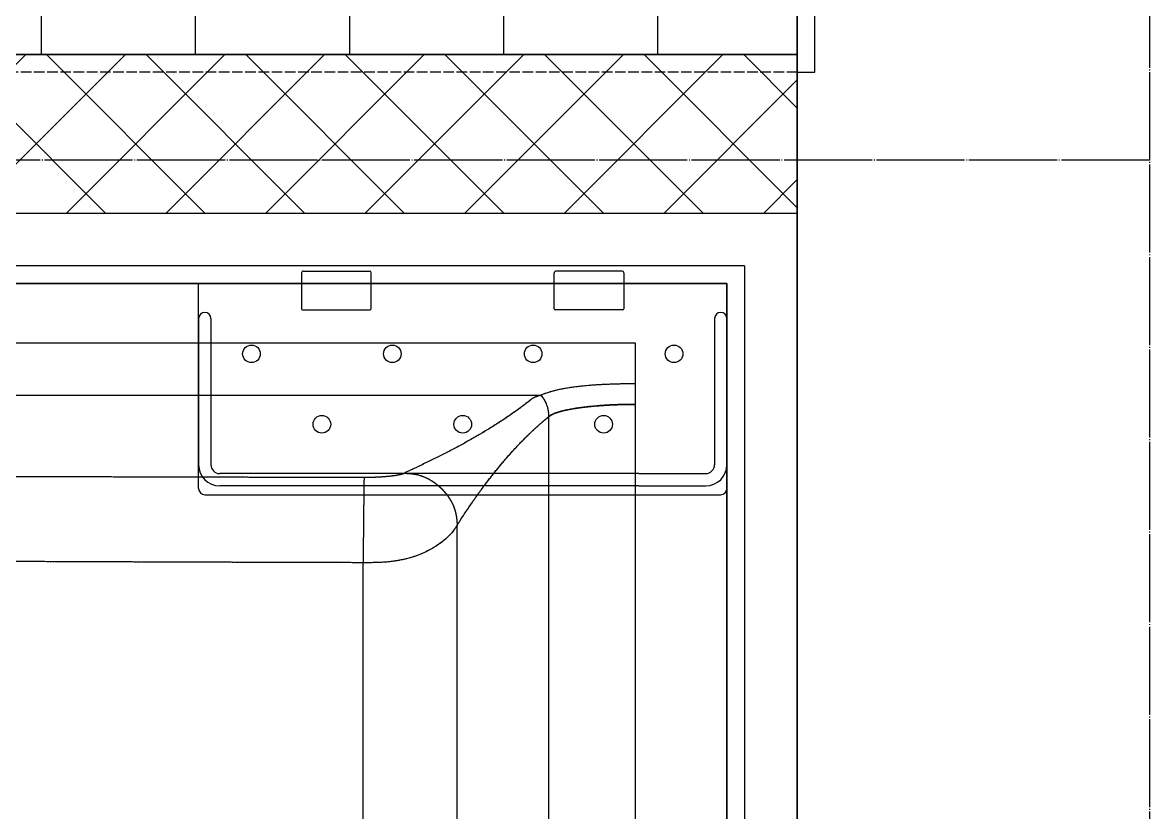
# Model space of a CAD drawing. Header units: millimetres. Extents: x 18456 to 179493, y -203649 to 469211.
# Drawn here: x 123264 to 123904, y 201595 to 202044 of the extents above; entities that cross this region are included whole.
import ezdxf

# ---------------------------------------------------------------- set-up
doc = ezdxf.new("R2010")
doc.units = ezdxf.units.MM
for name, pattern in [('X-평면도(기본형)$0$CEN', [52.5, 50, -1, 0.5, -1]), ('X-평면도(기본형)$0$HID2', [7.5, 6, -1.5]), ('X-평면도(기본형)$0$HIDDENX2', [0.75, 0.5, -0.25])]:
    doc.linetypes.add(name, pattern=pattern)
for name, color, linetype, true_color in [('X-평면도(기본형)$0$40HAT', 9, 'Continuous', 0x808080), ('X-평면도(기본형)$0$CEN', 1, 'X-평면도(기본형)$0$CEN', 0xff0000), ('X-평면도(기본형)$0$FIN', 9, 'Continuous', 0x808080), ('X-평면도(기본형)$0$FUR', 6, 'Continuous', 0xff00ff), ('X-평면도(기본형)$0$INS', 9, 'Continuous', 0x808080), ('X-평면도(기본형)$0$KITC', 6, 'Continuous', 0xff00ff), ('X-평면도(기본형)$0$MC', 7, 'Continuous', 0x7f7fff), ('X-평면도(기본형)$0$UIS', 7, 'X-평면도(기본형)$0$HID2', 0x000000), ('X-평면도(기본형)$0$W1', 2, 'Continuous', 0xffff00), ('X-평면도(기본형)$0$W2', 3, 'Continuous', 0x00ff00), ('X-평면도(기본형)$0$설비OPEN', 9, 'Continuous', 0x808080)]:
    doc.layers.add(name, color=color, linetype=linetype, true_color=true_color)

# ---------------------------------------------------------------- blocks, each defined once
blk = doc.blocks.new('X-평면도(기본형)$0$코너  선반')
at = {"layer": 'X-평면도(기본형)$0$FUR'}
for p, q in [((506927.8, 180420.77), (506927.8, 180400.27)), ((506928.8, 180421.77), (506966.3, 180421.77)), ((506928.8, 180421.77), (506966.3, 180421.77)), ((506967.3, 180400.27), (506967.3, 180420.77)), ((507071.3, 180400.27), (507071.3, 180420.77)), ((507109.8, 180421.77), (507072.3, 180421.77)), ((507109.8, 180421.77), (507072.3, 180421.77)), ((507110.8, 180420.77), (507110.8, 180400.27)), ((506869.3, 180298.27), (506869.3, 180414.77)), ((506869.3, 180414.77), (506927.8, 180414.77)), ((506967.3, 180414.77), (507071.3, 180414.77)), ((507110.8, 180414.77), (507169.3, 180414.77)), ((507169.3, 180298.27), (507169.3, 180414.77)), ((506928.3, 180399.77), (506966.8, 180399.77)), ((507110.3, 180399.77), (507071.8, 180399.77)), ((506872.8, 180294.77), (507165.8, 180294.77))]:
    blk.add_line(p, q, dxfattribs=at)
at = {"layer": 'X-평면도(기본형)$0$FUR', "color": 8, "true_color": 0x808080}
for p, q in [((506869.3, 180394.77), (506869.3, 180311.77)), ((506876.3, 180394.77), (506876.3, 180311.77)), ((507162.3, 180394.77), (507162.3, 180311.77)), ((507169.3, 180394.77), (507169.3, 180311.77)), ((507119.3, 180306.77), (506881.3, 180306.77)), ((507119.3, 180306.77), (507157.3, 180306.77)), ((507119.3, 180299.77), (506881.3, 180299.77)), ((507119.3, 180299.77), (507157.3, 180299.77))]:
    blk.add_line(p, q, dxfattribs=at)
for centre in [(506899.3, 180374.77), (506979.3, 180374.77), (507059.3, 180374.77), (507139.3, 180374.77), (506939.3, 180334.77), (507019.3, 180334.77), (507099.3, 180334.77)]:
    blk.add_circle(centre, 5, dxfattribs=at)
at = {"layer": 'X-평면도(기본형)$0$FUR'}
for centre, radius, start, end in [((506928.8, 180420.77), 1, 90, 180), ((506966.3, 180420.77), 1, 0, 90), ((507072.3, 180420.77), 1, 90, 180), ((507109.8, 180420.77), 1, 0, 90), ((506928.3, 180400.27), 0.5, 180, 270), ((506966.8, 180400.27), 0.5, 270, 0), ((507071.8, 180400.27), 0.5, 180, 270), ((507110.3, 180400.27), 0.5, 270, 0), ((506872.8, 180298.27), 3.5, 180, 270), ((507165.8, 180298.27), 3.5, 270, 0)]:
    blk.add_arc(centre, radius, start, end, dxfattribs=at)
at = {"layer": 'X-평면도(기본형)$0$FUR', "color": 8, "true_color": 0x808080}
for centre, radius, start, end in [((506872.8, 180394.77), 3.5, 0, 180), ((507165.8, 180394.77), 3.5, 0, 180), ((506881.3, 180311.77), 12, 180, 270), ((506881.3, 180311.77), 5, 180, 270), ((507157.3, 180311.77), 5, 270, 0), ((507157.3, 180311.77), 12, 270, 0)]:
    blk.add_arc(centre, radius, start, end, dxfattribs=at)
blk = doc.blocks.new('X-평면도(기본형)$0$SB1703 1500')
at = {"layer": 'X-평면도(기본형)$0$FUR', "color": 8, "linetype": 'X-평면도(기본형)$0$HIDDENX2', "ltscale": 2, "true_color": 0x808080}
for points, degree in [([(0, 800), (0, 299.01), (0, 165.65), (0, 0)], 3), ([(1500, 800), (750, 800), (0, 800)], 2), ([(51.85, 742.96), (51.85, 754.52), (51.85, 766.08)], 2), ([(51.85, 766.08), (78.99, 766.08), (106.13, 766.08)], 2), ([(106.13, 766.08), (692.17, 766.08), (1278.21, 766.08)], 2), ([(51.85, 736.98), (51.85, 739.97), (51.85, 742.96)], 2), ([(51.85, 733.75), (51.85, 735.37), (51.85, 736.98)], 2), ([(106.13, 736.37), (109.28, 735.43), (110.71, 734.41)], 2), ([(106.13, 736.37), (496.82, 736.37), (887.51, 736.37), (1278.21, 736.37)], 3), ([(51.85, 731.31), (51.85, 732.53), (51.85, 733.75)], 2), ([(51.85, 731.31), (51.86, 731.31), (51.87, 731.31), (51.88, 731.31)], 3), ([(51.85, 400), (51.85, 565.65), (51.85, 731.31)], 2), ([(110.73, 734.41), (136.91, 713.31), (182.14, 692.84)], 2), ([(101.1, 724.33), (101.1, 724.33), (101.1, 724.32)], 2), ([(101.13, 724.3), (101.12, 724.31), (101.1, 724.33)], 2), ([(101.1, 400), (101.1, 524.77), (101.1, 624.55), (101.1, 724.32)], 3), ([(101.13, 724.33), (101.13, 724.33), (101.13, 724.32), (101.13, 724.32), (101.13, 724.31), (101.13, 724.3)], 5), ([(182.97, 692.17), (174.9, 691.85), (166.82, 691.54), (154.05, 678.8), (153.6, 670.73), (153.19, 662.66)], 5), ([(182.14, 692.84), (182.52, 692.5), (182.97, 692.17)], 2), ([(206.07, 689.73), (405.57, 690.03), (604.95, 691.06)], 2), ([(153.19, 662.66), (152.79, 663.28), (152.39, 663.91)], 2), ([(153.19, 400), (153.19, 531.33), (153.19, 662.66)], 2), ([(202.85, 641.36), (204.08, 641.35), (205.31, 641.35), (206.53, 641.36)], 3)]:
    blk.add_open_spline(points, degree=degree, dxfattribs=at)
at = {"layer": 'X-평면도(기본형)$0$FUR'}
for points, degree in [([(0, 800), (0, 299.01), (0, 165.65), (0, 0)], 3), ([(1500, 800), (750, 800), (0, 800)], 2), ([(51.85, 742.96), (51.85, 754.52), (51.85, 766.08)], 2), ([(51.85, 766.08), (78.99, 766.08), (106.13, 766.08)], 2), ([(106.13, 766.08), (692.17, 766.08), (1278.21, 766.08)], 2), ([(51.85, 736.98), (51.85, 739.97), (51.85, 742.96)], 2), ([(51.85, 733.75), (51.85, 735.37), (51.85, 736.98)], 2), ([(51.85, 731.31), (51.85, 732.53), (51.85, 733.75)], 2), ([(51.85, 731.31), (51.86, 731.31), (51.87, 731.31), (51.88, 731.31)], 3), ([(51.85, 400), (51.85, 565.65), (51.85, 731.31)], 2)]:
    blk.add_open_spline(points, degree=degree, dxfattribs=at)
at = {"layer": 'X-평면도(기본형)$0$FUR', "color": 8, "linetype": 'X-평면도(기본형)$0$HIDDENX2', "ltscale": 2, "true_color": 0x808080}
for points, degree, knots in [([(51.85, 742.96), (57.25, 742.96), (62.76, 742.85), (73.42, 742.4), (78.61, 742.04), (88.23, 740.98), (92.67, 740.26), (100.4, 738.48), (103.69, 737.41), (106.13, 736.37)], 3, [0, 0, 0, 0, 0.25, 0.25, 0.5, 0.5, 0.75, 0.75, 1, 1, 1, 1]), ([(103.32, 733.4), (103.69, 734.1), (104.09, 734.71), (104.81, 735.57), (105.13, 735.85), (105.5, 736.08), (105.54, 736.1), (105.58, 736.12)], 3, [0, 0, 0, 0, 0.533917, 0.533917, 0.952777, 0.952777, 1, 1, 1, 1]), ([(105.58, 736.12), (105.58, 736.12), (105.58, 736.12), (105.77, 736.22), (105.94, 736.3), (106.13, 736.37)], 3, [0, 0, 0, 0, 0.001044, 0.001044, 1, 1, 1, 1]), ([(101.1, 724.32), (100.98, 724.43), (100.73, 724.66), (100.09, 725.11), (99.08, 725.67), (97.49, 726.34), (95.54, 727), (93.21, 727.63), (90.52, 728.24), (87.5, 728.8), (84.16, 729.33), (80.55, 729.79), (76.72, 730.2), (72.71, 730.55), (68.59, 730.83), (64.39, 731.05), (60.18, 731.2), (56.69, 731.27), (53.92, 731.3), (52.56, 731.31), (51.88, 731.31)], 3, [0, 0, 0, 0, 0.029082, 0.058561, 0.118627, 0.180057, 0.242671, 0.306265, 0.37061, 0.435462, 0.500564, 0.565653, 0.630465, 0.694736, 0.758216, 0.820675, 0.881907, 0.941729, 0.970942, 1, 1, 1, 1]), ([(51.88, 731.31), (57.71, 731.31), (63.59, 731.13), (74.56, 730.44), (79.69, 729.93), (88.61, 728.66), (92.38, 727.9), (98.15, 726.21), (100.14, 725.29), (101.13, 724.33)], 3, [0, 0, 0, 0, 0.249692, 0.249692, 0.499795, 0.499795, 0.749897, 0.749897, 1, 1, 1, 1]), ([(101.55, 728.63), (101.55, 728.65), (101.8, 729.71), (102.29, 731.16), (102.78, 732.3), (102.93, 732.62)], 3, [0, 0, 0, 0, 0.011391, 0.689509, 1, 1, 1, 1]), ([(102.93, 732.62), (102.97, 732.7), (103.1, 732.97), (103.23, 733.23), (103.32, 733.4), (103.32, 733.4), (103.32, 733.4)], 3, [0, 0, 0, 0, 0.310158, 0.998928, 0.998928, 1, 1, 1, 1]), ([(101.13, 724.33), (101.13, 724.34), (101.13, 724.35), (101.13, 724.39), (101.13, 724.41), (101.13, 724.47), (101.13, 724.51), (101.13, 724.63), (101.13, 724.72), (101.13, 724.97), (101.13, 725.13), (101.15, 725.66), (101.16, 726), (101.26, 727.18), (101.39, 727.94), (101.55, 728.62), (101.55, 728.63)], 3, [0, 0, 0, 0, 0.006638, 0.006638, 0.019945, 0.019945, 0.046637, 0.046637, 0.100299, 0.100299, 0.209181, 0.209181, 0.438835, 0.438835, 0.993608, 1, 1, 1, 1]), ([(152.39, 663.91), (139.77, 683.6), (126.92, 698.74), (114.08, 713.87), (101.13, 724.3)], 2, [0, 0, 0, 0.5, 0.5, 1, 1, 1]), ([(182.97, 692.17), (184.03, 691.64), (186.24, 691.19), (188.45, 690.74), (191.58, 690.41), (194.71, 690.08), (198.42, 689.9), (202.14, 689.73), (206.07, 689.73)], 2, [0, 0, 0, 0.25, 0.25, 0.5, 0.5, 0.75, 0.75, 1, 1, 1]), ([(206.07, 689.73), (206.07, 689.52), (206.07, 689.3), (206.07, 689.06), (206.08, 688.77), (206.08, 688.05), (206.09, 687.61), (206.09, 687.09), (206.1, 686.47), (206.12, 685.02), (206.13, 684.18), (206.15, 683.23), (206.16, 682.18), (206.19, 679.85), (206.21, 678.58), (206.23, 677.22), (206.25, 675.77), (206.29, 672.73), (206.31, 671.14), (206.33, 669.49), (206.34, 667.8), (206.38, 664.38), (206.4, 662.66), (206.41, 660.92), (206.43, 659.17), (206.46, 655.74), (206.47, 654.05), (206.48, 652.38), (206.49, 650.72), (206.5, 647.51), (206.51, 645.96), (206.52, 644.42), (206.52, 642.89), (206.53, 641.36)], 5, [0, 0, 0, 0, 0, 0, 0.118249, 0.118249, 0.118249, 0.118249, 0.242104, 0.242104, 0.242104, 0.242104, 0.370001, 0.370001, 0.370001, 0.370001, 0.500018, 0.500018, 0.500018, 0.500018, 0.630036, 0.630036, 0.630036, 0.630036, 0.757934, 0.757934, 0.757934, 0.757934, 0.88179, 0.88179, 0.88179, 0.88179, 1, 1, 1, 1, 1, 1]), ([(153.19, 662.66), (153.52, 662.14), (153.88, 661.57), (154.65, 660.43), (155.07, 659.86), (156.43, 658.11), (157.47, 656.97), (159.93, 654.63), (161.32, 653.46), (164.54, 651.12), (166.37, 649.95), (170.47, 647.72), (172.77, 646.63), (178.01, 644.65), (180.97, 643.75), (185.91, 642.7), (187.64, 642.4), (191.28, 641.91), (193.14, 641.73), (197.59, 641.43), (200.23, 641.37), (202.85, 641.36)], 3, [0, 0, 0, 0, 0.065094, 0.065094, 0.130187, 0.130187, 0.260375, 0.260375, 0.390562, 0.390562, 0.520749, 0.520749, 0.650937, 0.650937, 0.781124, 0.781124, 0.846218, 0.846218, 0.911311, 0.911311, 1, 1, 1, 1]), ([(206.53, 641.36), (273.18, 641.52), (339.8, 641.74), (439.77, 642.17), (472.96, 642.33), (523.02, 642.59), (539.64, 642.68), (572.91, 642.86), (589.66, 642.96), (606.23, 643.07)], 3, [0, 0, 0, 0, 0.5, 0.5, 0.75, 0.75, 0.875, 0.875, 1, 1, 1, 1]), ([(206.53, 418.4), (206.53, 489.73), (206.53, 536.18), (206.53, 602.15), (206.53, 621.73), (206.53, 641.36)], 3, [0, 0, 0, 0, 0.702633, 0.702633, 1, 1, 1, 1])]:
    blk.add_open_spline(points, degree=degree, knots=knots, dxfattribs=at)
at = {"layer": 'X-평면도(기본형)$0$FUR', "color": 8, "true_color": 0x808080}
for points, degree, knots in [([(51.85, 742.96), (57.25, 742.96), (62.76, 742.85), (73.42, 742.4), (78.61, 742.04), (88.23, 740.98), (92.67, 740.26), (100.4, 738.48), (103.69, 737.41), (106.13, 736.37)], 3, [0, 0, 0, 0, 0.25, 0.25, 0.5, 0.5, 0.75, 0.75, 1, 1, 1, 1]), ([(103.32, 733.4), (103.69, 734.1), (104.09, 734.71), (104.81, 735.57), (105.13, 735.85), (105.5, 736.08), (105.54, 736.1), (105.58, 736.12)], 3, [0, 0, 0, 0, 0.533917, 0.533917, 0.952777, 0.952777, 1, 1, 1, 1]), ([(105.58, 736.12), (105.58, 736.12), (105.58, 736.12), (105.77, 736.22), (105.94, 736.3), (106.13, 736.37)], 3, [0, 0, 0, 0, 0.001044, 0.001044, 1, 1, 1, 1]), ([(101.1, 724.32), (100.98, 724.43), (100.73, 724.66), (100.09, 725.11), (99.08, 725.67), (97.49, 726.34), (95.54, 727), (93.21, 727.63), (90.52, 728.24), (87.5, 728.8), (84.16, 729.33), (80.55, 729.79), (76.72, 730.2), (72.71, 730.55), (68.59, 730.83), (64.39, 731.05), (60.18, 731.2), (56.69, 731.27), (53.92, 731.3), (52.56, 731.31), (51.88, 731.31)], 3, [0, 0, 0, 0, 0.029082, 0.058561, 0.118627, 0.180057, 0.242671, 0.306265, 0.37061, 0.435462, 0.500564, 0.565653, 0.630465, 0.694736, 0.758216, 0.820675, 0.881907, 0.941729, 0.970942, 1, 1, 1, 1]), ([(51.88, 731.31), (57.71, 731.31), (63.59, 731.13), (74.56, 730.44), (79.69, 729.93), (88.61, 728.66), (92.38, 727.9), (98.15, 726.21), (100.14, 725.29), (101.13, 724.33)], 3, [0, 0, 0, 0, 0.249692, 0.249692, 0.499795, 0.499795, 0.749897, 0.749897, 1, 1, 1, 1]), ([(101.55, 728.63), (101.55, 728.65), (101.8, 729.71), (102.29, 731.16), (102.78, 732.3), (102.93, 732.62)], 3, [0, 0, 0, 0, 0.011391, 0.689509, 1, 1, 1, 1]), ([(102.93, 732.62), (102.97, 732.7), (103.1, 732.97), (103.23, 733.23), (103.32, 733.4), (103.32, 733.4), (103.32, 733.4)], 3, [0, 0, 0, 0, 0.310158, 0.998928, 0.998928, 1, 1, 1, 1]), ([(101.13, 724.33), (101.13, 724.34), (101.13, 724.35), (101.13, 724.39), (101.13, 724.41), (101.13, 724.47), (101.13, 724.51), (101.13, 724.63), (101.13, 724.72), (101.13, 724.97), (101.13, 725.13), (101.15, 725.66), (101.16, 726), (101.26, 727.18), (101.39, 727.94), (101.55, 728.62), (101.55, 728.63)], 3, [0, 0, 0, 0, 0.006638, 0.006638, 0.019945, 0.019945, 0.046637, 0.046637, 0.100299, 0.100299, 0.209181, 0.209181, 0.438835, 0.438835, 0.993608, 1, 1, 1, 1]), ([(152.39, 663.91), (139.77, 683.6), (126.92, 698.74), (114.08, 713.87), (101.13, 724.3)], 2, [0, 0, 0, 0.5, 0.5, 1, 1, 1]), ([(182.97, 692.17), (184.03, 691.64), (186.24, 691.19), (188.45, 690.74), (191.58, 690.41), (194.71, 690.08), (198.42, 689.9), (202.14, 689.73), (206.07, 689.73)], 2, [0, 0, 0, 0.25, 0.25, 0.5, 0.5, 0.75, 0.75, 1, 1, 1]), ([(206.07, 689.73), (206.07, 689.52), (206.07, 689.3), (206.07, 689.06), (206.08, 688.77), (206.08, 688.05), (206.09, 687.61), (206.09, 687.09), (206.1, 686.47), (206.12, 685.02), (206.13, 684.18), (206.15, 683.23), (206.16, 682.18), (206.19, 679.85), (206.21, 678.58), (206.23, 677.22), (206.25, 675.77), (206.29, 672.73), (206.31, 671.14), (206.33, 669.49), (206.34, 667.8), (206.38, 664.38), (206.4, 662.66), (206.41, 660.92), (206.43, 659.17), (206.46, 655.74), (206.47, 654.05), (206.48, 652.38), (206.49, 650.72), (206.5, 647.51), (206.51, 645.96), (206.52, 644.42), (206.52, 642.89), (206.53, 641.36)], 5, [0, 0, 0, 0, 0, 0, 0.118249, 0.118249, 0.118249, 0.118249, 0.242104, 0.242104, 0.242104, 0.242104, 0.370001, 0.370001, 0.370001, 0.370001, 0.500018, 0.500018, 0.500018, 0.500018, 0.630036, 0.630036, 0.630036, 0.630036, 0.757934, 0.757934, 0.757934, 0.757934, 0.88179, 0.88179, 0.88179, 0.88179, 1, 1, 1, 1, 1, 1]), ([(153.19, 662.66), (153.52, 662.14), (153.88, 661.57), (154.65, 660.43), (155.07, 659.86), (156.43, 658.11), (157.47, 656.97), (159.93, 654.63), (161.32, 653.46), (164.54, 651.12), (166.37, 649.95), (170.47, 647.72), (172.77, 646.63), (178.01, 644.65), (180.97, 643.75), (185.91, 642.7), (187.64, 642.4), (191.28, 641.91), (193.14, 641.73), (197.59, 641.43), (200.23, 641.37), (202.85, 641.36)], 3, [0, 0, 0, 0, 0.065094, 0.065094, 0.130187, 0.130187, 0.260375, 0.260375, 0.390562, 0.390562, 0.520749, 0.520749, 0.650937, 0.650937, 0.781124, 0.781124, 0.846218, 0.846218, 0.911311, 0.911311, 1, 1, 1, 1]), ([(206.53, 641.36), (273.18, 641.52), (339.8, 641.74), (439.77, 642.17), (472.96, 642.33), (523.02, 642.59), (539.64, 642.68), (572.91, 642.86), (589.66, 642.96), (606.23, 643.07)], 3, [0, 0, 0, 0, 0.5, 0.5, 0.75, 0.75, 0.875, 0.875, 1, 1, 1, 1]), ([(206.53, 418.4), (206.53, 489.73), (206.53, 536.18), (206.53, 602.15), (206.53, 621.73), (206.53, 641.36)], 3, [0, 0, 0, 0, 0.702633, 0.702633, 1, 1, 1, 1])]:
    blk.add_open_spline(points, degree=degree, knots=knots, dxfattribs=at)
for points, degree in [([(106.13, 736.37), (109.28, 735.43), (110.71, 734.41)], 2), ([(106.13, 736.37), (496.82, 736.37), (887.51, 736.37), (1278.21, 736.37)], 3), ([(110.73, 734.41), (136.91, 713.31), (182.14, 692.84)], 2), ([(101.1, 724.33), (101.1, 724.33), (101.1, 724.32)], 2), ([(101.13, 724.3), (101.12, 724.31), (101.1, 724.33)], 2), ([(101.1, 400), (101.1, 524.77), (101.1, 624.55), (101.1, 724.32)], 3), ([(101.13, 724.33), (101.13, 724.33), (101.13, 724.32), (101.13, 724.32), (101.13, 724.31), (101.13, 724.3)], 5), ([(182.97, 692.17), (174.9, 691.85), (166.82, 691.54), (154.05, 678.8), (153.6, 670.73), (153.19, 662.66)], 5), ([(182.14, 692.84), (182.52, 692.5), (182.97, 692.17)], 2), ([(206.07, 689.73), (405.57, 690.03), (604.95, 691.06)], 2), ([(153.19, 662.66), (152.79, 663.28), (152.39, 663.91)], 2), ([(153.19, 400), (153.19, 531.33), (153.19, 662.66)], 2), ([(202.85, 641.36), (204.08, 641.35), (205.31, 641.35), (206.53, 641.36)], 3)]:
    blk.add_open_spline(points, degree=degree, dxfattribs=at)
blk = doc.blocks.new('X-평면도(기본형)$0$ba15002200')
at = {"layer": 'X-평면도(기본형)$0$MC'}
blk.add_lwpolyline([(0, 2200), (1500, 2200), (1500, 0), (0, 0)], close=True, dxfattribs=at)
at = {"layer": 'X-평면도(기본형)$0$FUR'}
blk.add_blockref('X-평면도(기본형)$0$SB1703 1500', (0, 1400), dxfattribs=at)
at = {"layer": 'X-평면도(기본형)$0$FUR', "xscale": -1}
blk.add_blockref('X-평면도(기본형)$0$코너  선반', (507169.3, -178214.77), dxfattribs=at)
blk = doc.blocks.new('X-평면도(기본형)$0$is')
at = {"layer": 'X-평면도(기본형)$0$INS'}
blk.add_line((0, 450), (0, 0), dxfattribs=at)
at = {"layer": 'X-평면도(기본형)$0$W1'}
blk.add_lwpolyline([(0, 0), (-10, 0), (-10, 450), (0, 450)], dxfattribs=at)

msp = doc.modelspace()

# ---------------------------------------------------------------- hatches: boundary and pattern name
at = {"layer": 'X-평면도(기본형)$0$40HAT'}
h = msp.add_hatch(dxfattribs=at)
h.set_pattern_fill('H3', color=256, scale=40, angle=270, style=0, pattern_type=2)
h.set_pattern_definition([(225, (-183867.03, 5993.16), (28.2842712, -28.2842712), []), (315, (-183867.03, 5993.16), (28.2842712, 28.2842712), [])])
h.paths.add_polyline_path([(122014.19, 200875.57), (122034.19, 200875.57), (122034.19, 202025.57), (123704.19, 202025.57), (123704.19, 201935.57), (122124.19, 201935.57), (122124.19, 200455.57), (122014.19, 200455.57)], flags=0)
at = {"layer": 'X-평면도(기본형)$0$설비OPEN'}
h = msp.add_hatch(dxfattribs=at)
h.set_pattern_fill('DASH', color=256, scale=350, angle=270, style=0, pattern_type=2)
h.set_pattern_definition([(270, (-168537.757, -262388.453), (43.75, -43.75), [43.75, -43.75])])
h.paths.add_polyline_path([(122034.19, 201125.57), (122034.19, 202025.57), (123704.19, 202025.57), (123704.19, 202375.57), (120829.19, 202375.57), (120829.19, 201125.57)], flags=0)

# ---------------------------------------------------------------- linework, layer by layer
at = {"layer": 'X-평면도(기본형)$0$CEN'}
for p, q in [((123904.19, 203065.57), (123904.19, 192400.57)), ((123904.19, 201965.57), (121934.19, 201965.57))]:
    msp.add_line(p, q, dxfattribs=at)
at = {"layer": 'X-평면도(기본형)$0$FIN'}
for q in [(122154.19, 201905.57), (123674.19, 199685.57)]:
    msp.add_line((123674.19, 201905.57), q, dxfattribs=at)
at = {"layer": 'X-평면도(기본형)$0$UIS'}
msp.add_lwpolyline([(123704.19, 202015.57), (120829.19, 202015.57)], dxfattribs=at)
at = {"layer": 'X-평면도(기본형)$0$W1'}
for p, q in [((123704.19, 193425.57), (123704.19, 204415.57)), ((123704.19, 202015.57), (123704.19, 199655.57))]:
    msp.add_line(p, q, dxfattribs=at)
at = {"layer": 'X-평면도(기본형)$0$W2'}
for p, q in [((123704.19, 202025.57), (122034.19, 202025.57)), ((123704.19, 201935.57), (123704.19, 202025.57)), ((122124.19, 201935.57), (123704.19, 201935.57))]:
    msp.add_line(p, q, dxfattribs=at)
at = {"layer": 'X-평면도(기본형)$0$설비OPEN'}
msp.add_lwpolyline([(122034.19, 201125.57), (122034.19, 202025.57), (123704.19, 202025.57), (123704.19, 202375.57), (120829.19, 202375.57), (120829.19, 201125.57)], close=True, dxfattribs=at)

# ---------------------------------------------------------------- block references
at = {"layer": 'X-평면도(기본형)$0$KITC', "xscale": -1}
msp.add_blockref('X-평면도(기본형)$0$ba15002200', (123664.19, 199695.57), dxfattribs=at)
at = {"layer": 'X-평면도(기본형)$0$W1', "xscale": -1}
msp.add_blockref('X-평면도(기본형)$0$is', (123704.19, 202015.57), dxfattribs=at)

doc.saveas('drawing.dxf')
